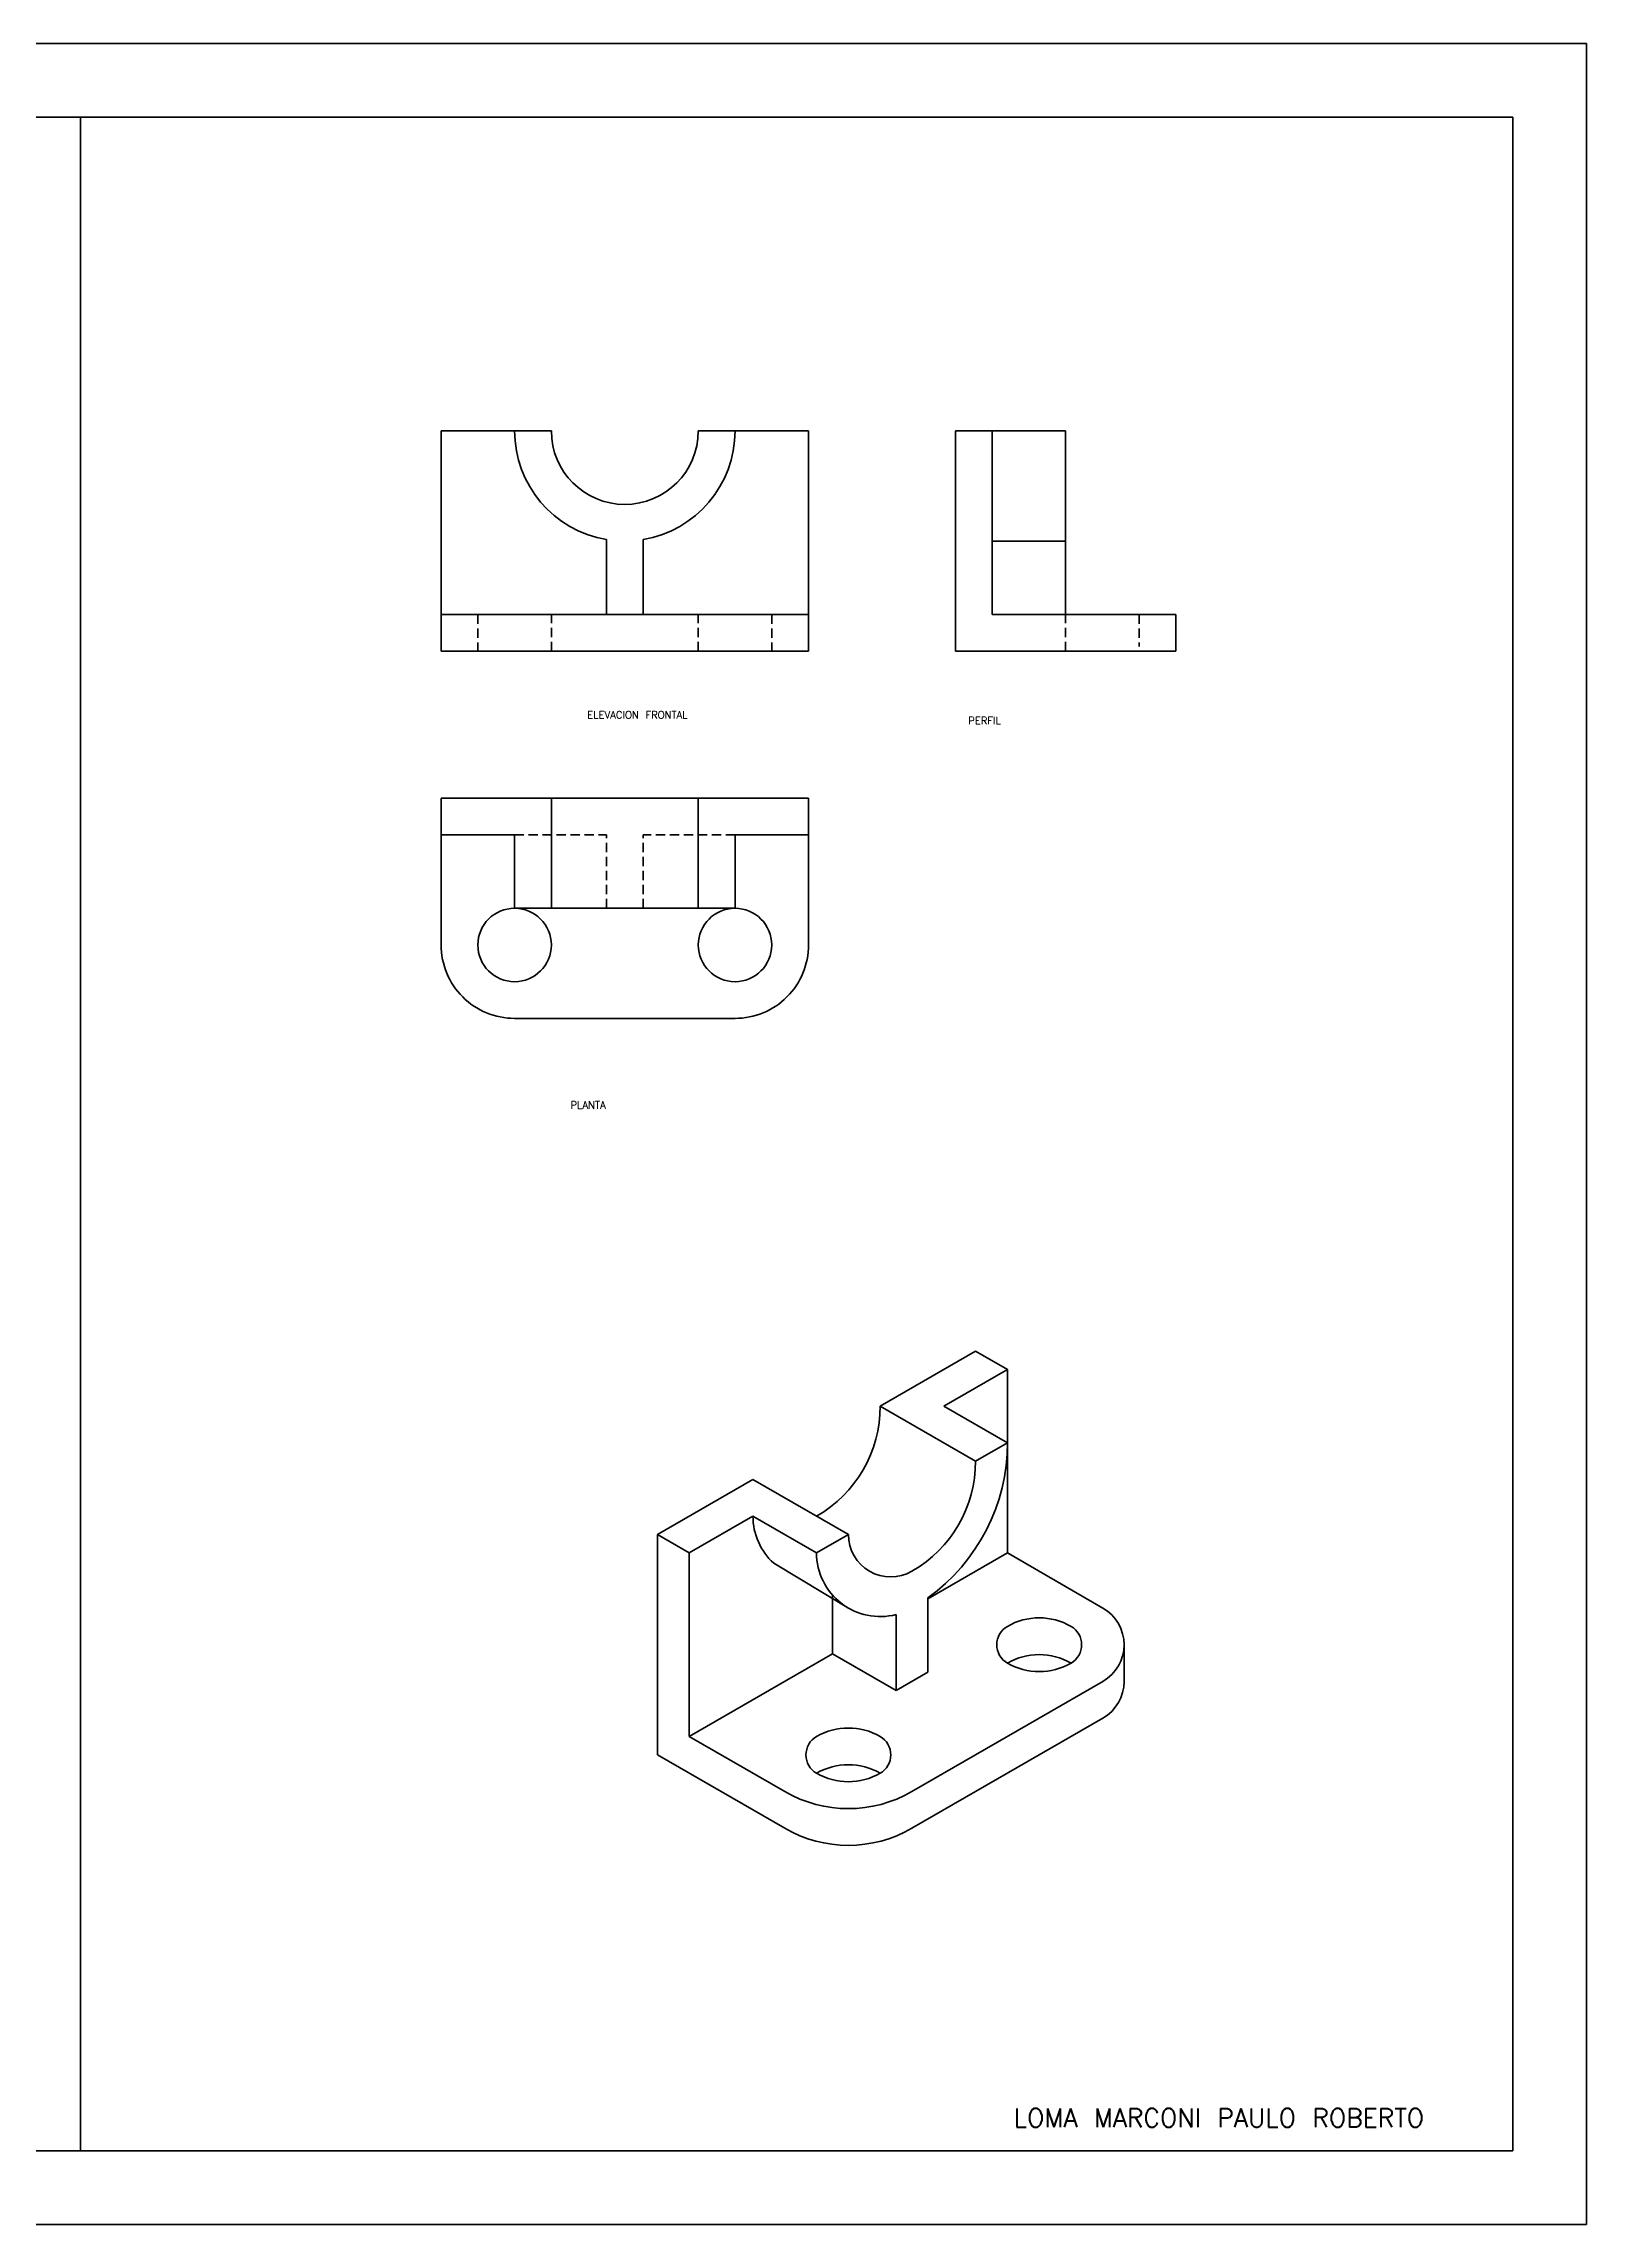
# Model space of a CAD drawing. Header units: millimetres. Extents: x -610 to 6844, y -355 to 774.
# Drawn here: x 210 to 420, y 0 to 297 of the extents above; entities that cross this region are included whole.
import ezdxf

# ---------------------------------------------------------------- set-up
doc = ezdxf.new("R2010")
doc.units = ezdxf.units.MM
doc.header["$LTSCALE"] = 0.1
doc.linetypes.add('DASHED', pattern=[19.05, 12.7, -6.35])
doc.layers.add('L2', color=4, linetype='Continuous', lineweight=35)
doc.layers.add('SEG', color=3, linetype='DASHED', lineweight=35)
doc.styles.get("Standard").update_dxf_attribs({"font": 'txt.shx', "height": 1})

msp = doc.modelspace()

# ---------------------------------------------------------------- linework, layer by layer
at = {"layer": 'L2'}
for p, q in [((420, 297), (0, 297)), ((420, 0), (420, 297)), ((410, 287), (20, 287)), ((215, 287), (215, 10)), ((410, 10), (410, 287)), ((264.112, 244.242), (264.112, 214.242)), ((264.112, 244.242), (279.112, 244.242)), ((314.112, 244.242), (299.112, 244.242)), ((314.112, 214.242), (314.112, 244.242)), ((349.112, 244.242), (334.112, 244.242)), ((334.112, 244.242), (334.112, 214.242)), ((339.112, 219.242), (339.112, 244.242)), ((349.112, 229.242), (349.112, 244.242)), ((286.612, 219.242), (286.612, 229.452)), ((291.612, 229.452), (291.612, 219.242)), ((339.112, 229.242), (349.112, 229.242)), ((349.112, 229.242), (349.112, 219.242)), ((264.112, 219.242), (314.112, 219.242)), ((339.112, 219.242), (364.112, 219.242)), ((364.112, 214.242), (364.112, 219.242)), ((264.112, 214.242), (314.112, 214.242)), ((334.112, 214.242), (364.112, 214.242)), ((264.112, 174.242), (264.112, 194.242)), ((264.112, 194.242), (279.112, 194.242)), ((279.112, 194.242), (279.112, 179.242)), ((299.112, 194.242), (279.112, 194.242)), ((314.112, 194.242), (299.112, 194.242)), ((299.112, 194.242), (299.112, 179.242)), ((314.112, 194.242), (314.112, 174.242)), ((274.112, 189.242), (264.112, 189.242)), ((274.112, 179.242), (274.112, 189.242)), ((304.112, 179.242), (304.112, 189.242)), ((304.112, 189.242), (314.112, 189.242)), ((279.112, 179.242), (274.112, 179.242)), ((279.112, 179.242), (299.112, 179.242)), ((299.112, 179.242), (304.112, 179.242)), ((304.112, 164.242), (274.112, 164.242)), ((323.871, 111.442), (336.861, 118.942)), ((341.191, 116.442), (336.861, 118.942)), ((332.531, 111.442), (341.191, 116.442)), ((341.191, 91.442), (341.191, 116.442)), ((336.861, 103.942), (323.871, 111.442)), ((341.191, 106.442), (332.531, 111.442)), ((336.861, 103.942), (341.191, 106.442)), ((341.191, 91.442), (341.191, 106.442)), ((306.55, 101.442), (293.56, 93.942)), ((319.541, 93.942), (306.55, 101.442)), ((297.89, 91.442), (306.55, 96.442)), ((315.211, 91.442), (306.55, 96.442)), ((293.56, 93.942), (293.56, 63.942)), ((293.56, 93.942), (297.89, 91.442)), ((315.211, 91.442), (319.541, 93.942)), ((297.89, 91.442), (297.89, 66.442)), ((319.541, 83.942), (309.375, 90.044)), ((341.191, 91.442), (330.366, 85.192)), ((354.182, 83.942), (341.191, 91.442)), ((317.376, 77.692), (317.376, 85.714)), ((330.366, 75.192), (330.366, 85.34)), ((326.036, 83.057), (326.036, 72.692)), ((297.89, 66.442), (317.376, 77.692)), ((326.036, 72.692), (317.376, 77.692)), ((357.068, 73.942), (357.068, 78.942)), ((326.036, 72.692), (330.366, 75.192)), ((328.201, 58.942), (354.182, 73.942)), ((354.182, 68.942), (328.201, 53.942)), ((310.88, 58.942), (297.89, 66.442)), ((293.56, 63.942), (310.88, 53.942)), ((20, 10), (410, 10)), ((0, 0), (420, 0))]:
    msp.add_line(p, q, dxfattribs=at)
for points in [[(264.112, 174.242, 0.4142136), (274.112, 164.242, 1)], [(304.112, 164.242, 0.4142136), (314.112, 174.242, -1)], [(315.211, 96.442, 0.5773503), (315.211, 96.442, 0.2679492), (323.871, 111.442, 1.7320508)], [(330.366, 85.34, 0.2415314), (341.191, 106.442)], [(319.541, 93.942, 0.5773503), (328.201, 88.942, 0.2679492), (336.861, 103.942, 1.7320508)], [(306.55, 96.442, 0.2108798), (309.375, 90.044, 0.2108798)], [(315.211, 91.442, 0.4903144), (326.036, 83.057, 0.4903144)], [(354.182, 73.942, 0.5773503), (354.182, 83.942, 0.5773503)], [(341.191, 81.442, 0.5773503), (341.191, 76.442, 0.2679492), (349.852, 76.442, 0.5773503), (349.852, 81.442, 0.2679492), (341.191, 81.442, 0.5773503)], [(349.852, 76.442, 0.2679492), (341.191, 76.442)], [(354.182, 68.942, 0.2679492), (357.068, 73.942, 0.2679492)], [(315.211, 66.442, 0.5773503), (315.211, 61.442, 0.2679492), (323.871, 61.442, 0.5773503), (323.871, 66.442, 0.2679492), (315.211, 66.442, 0.5773503)], [(323.871, 61.442, 0.2679492), (315.211, 61.442)], [(310.88, 58.942, 0.2679492), (328.201, 58.942, 1.7320508)], [(310.88, 53.942, 0.2679492), (328.201, 53.942, 1.7320508)]]:
    msp.add_lwpolyline(points, format="xyb", dxfattribs=at)
msp.add_lwpolyline([(315.211, 91.442), (315.211, 91.442)], close=True, dxfattribs=at)
for centre in [(274.112, 174.242), (304.112, 174.242)]:
    msp.add_circle(centre, 5, dxfattribs=at)
for radius, start, end in [(15, 180, 260.40593), (10, 180, 0), (15, 279.59407, 0)]:
    msp.add_arc((289.112, 244.242), radius, start, end, dxfattribs=at)
at = {"layer": 'SEG'}
for p, q in [((269.112, 219.242), (269.112, 214.242)), ((279.112, 214.242), (279.112, 219.242)), ((299.112, 214.242), (299.112, 219.242)), ((309.112, 219.242), (309.112, 214.242)), ((349.112, 214.242), (349.112, 219.242)), ((359.112, 219.242), (359.112, 214.912)), ((274.112, 189.242), (286.612, 189.242)), ((286.612, 179.242), (286.612, 189.242)), ((291.612, 179.242), (291.612, 189.242)), ((304.112, 189.242), (291.612, 189.242))]:
    msp.add_line(p, q, dxfattribs=at)

# ---------------------------------------------------------------- texts
at = {"linetype": 'ByBlock', "insert": (320.432, 15.761), "char_height": 2.5, "width": 106.57297, "attachment_point": 1}
msp.add_mtext('\\pi21.62;LOMA MARCONI PAULO ROBERTO', dxfattribs=at)
at = {"layer": 'L2', "linetype": 'ByBlock', "char_height": 1, "width": 17.15623, "attachment_point": 1}
for s, insert in [('ELEVACION FRONTAL', (283.997, 206.074)), ('PERFIL', (335.847, 205.295)), ('PLANTA', (281.709, 152.949))]:
    msp.add_mtext(s, dxfattribs=dict(at, insert=insert))

doc.saveas('drawing.dxf')
